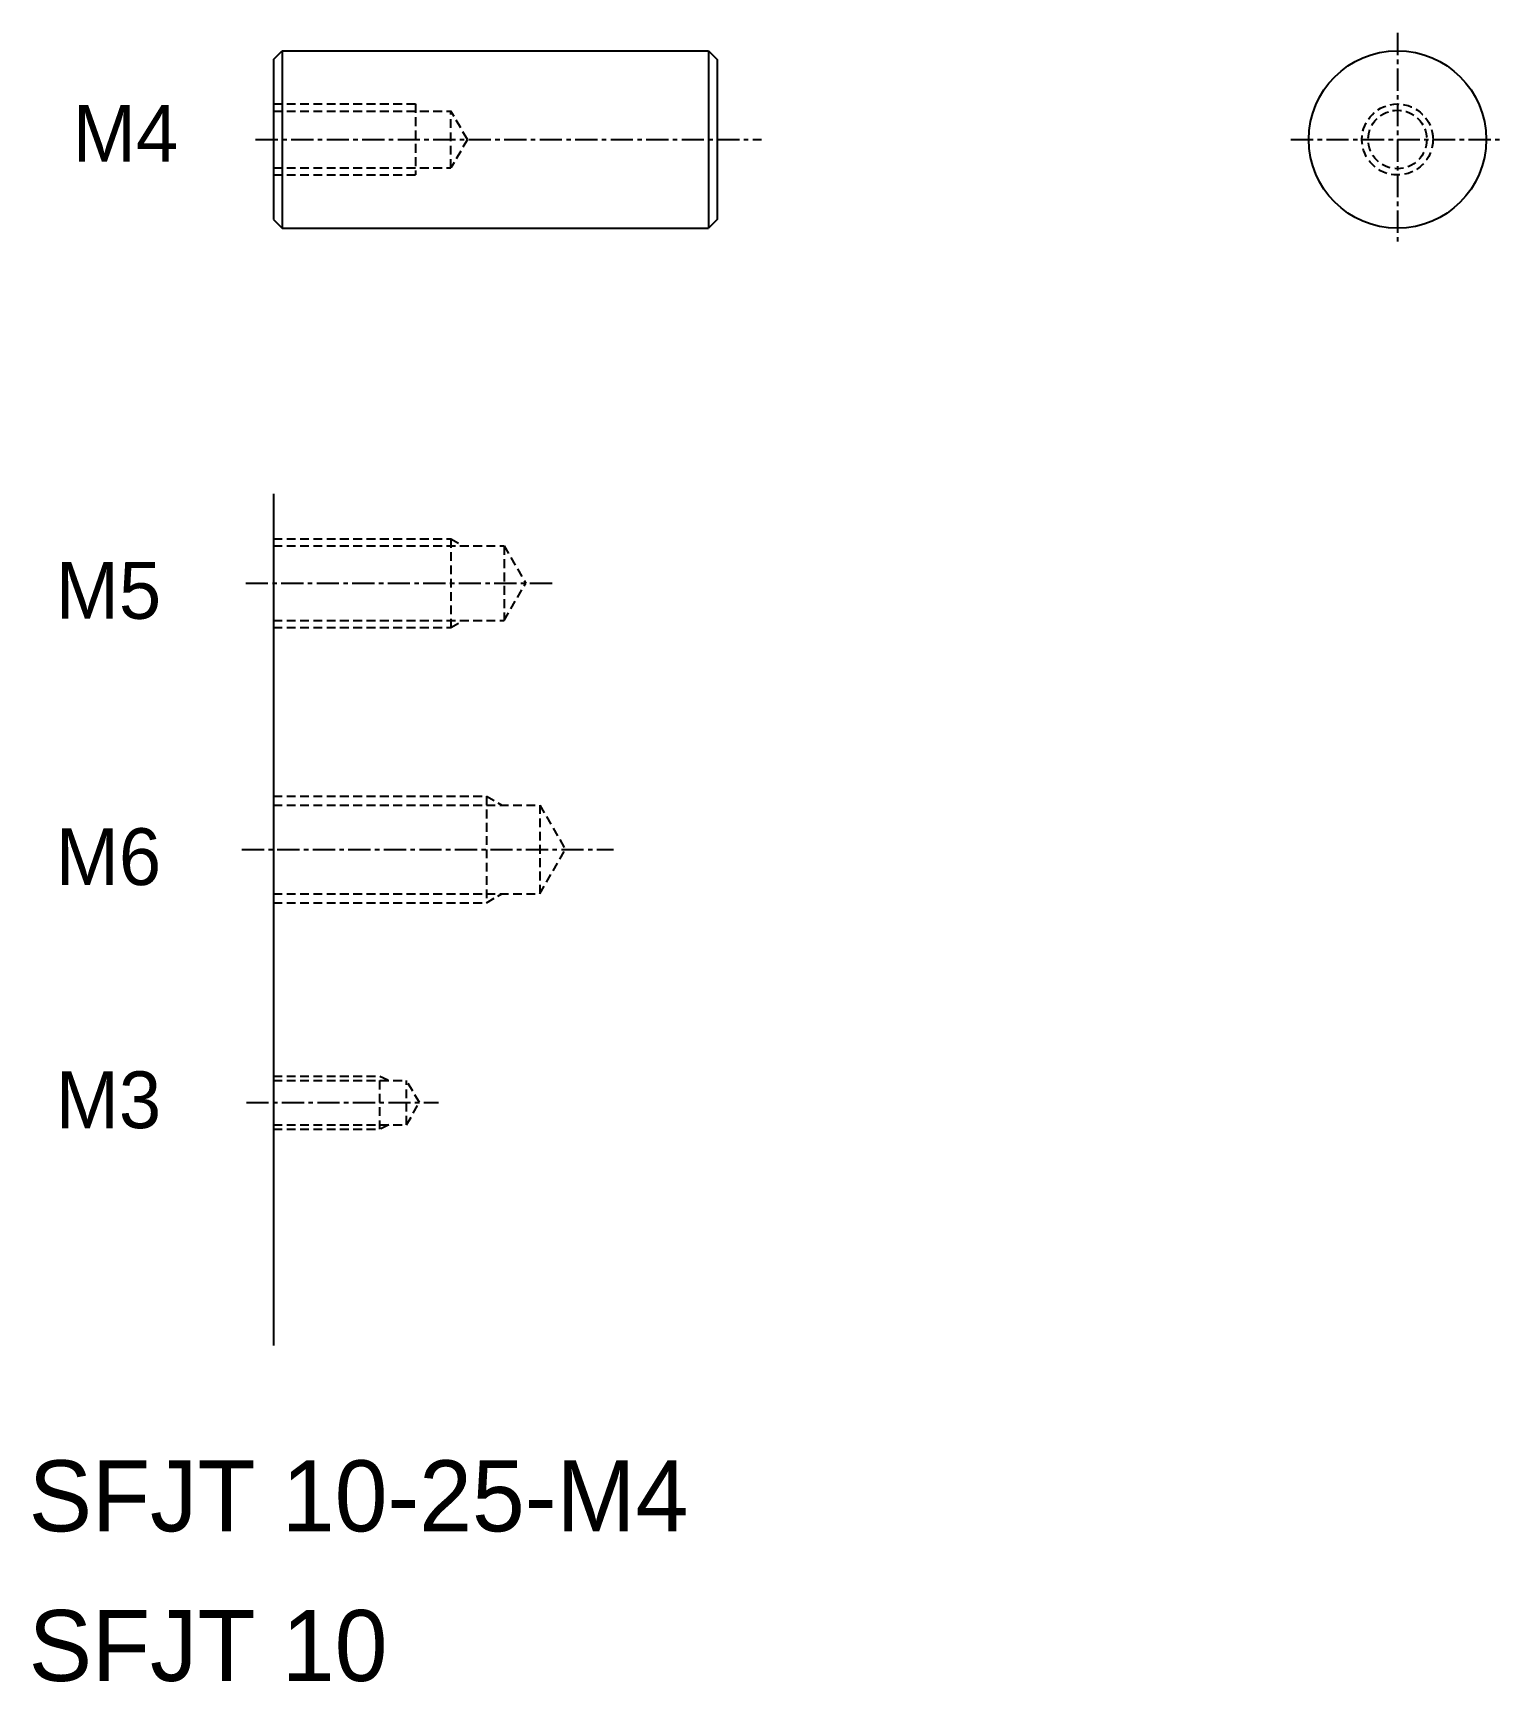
# Model space of a CAD drawing. Extents: x 64.4 to 147.2, y 51.7 to 144.6.
import ezdxf

# ---------------------------------------------------------------- set-up
doc = ezdxf.new("R2010")
doc.units = 0
doc.linetypes.add('CENTER', pattern=[2, 1.25, -0.25, 0.25, -0.25])
doc.linetypes.add('DASHED', pattern=[0.75, 0.5, -0.25])
doc.layers.get('0').update_dxf_attribs({"linetype": 'CONTINUOUS'})
doc.layers.add('CENTER', color=1, linetype='CENTER')

msp = doc.modelspace()

# ---------------------------------------------------------------- linework, layer by layer
at = {"color": 7, "linetype": 'CONTINUOUS'}
for p, q in [((77.922, 143.126), (78.422, 143.626)), ((77.922, 143.126), (77.922, 134.126)), ((78.422, 143.626), (102.422, 143.626)), ((78.422, 143.626), (78.422, 133.626)), ((102.422, 143.626), (102.422, 133.626)), ((102.422, 143.626), (102.922, 143.126)), ((102.922, 143.126), (102.922, 134.126)), ((77.922, 134.126), (78.422, 133.626)), ((102.922, 134.126), (102.422, 133.626)), ((78.422, 133.626), (102.422, 133.626)), ((84.422, 133.626), (84.422, 133.626)), ((90.422, 133.626), (90.422, 133.626)), ((77.922, 118.666), (77.922, 70.693))]:
    msp.add_line(p, q, dxfattribs=at)
at = {"color": 3, "linetype": 'DASHED'}
for p, q in [((77.922, 140.626), (85.922, 140.626)), ((85.922, 140.626), (85.922, 136.626)), ((77.922, 140.226), (87.922, 140.226)), ((87.922, 137.026), (87.922, 140.226)), ((88.846, 138.626), (87.922, 140.226)), ((88.846, 138.626), (87.922, 137.026)), ((77.922, 137.026), (87.922, 137.026)), ((77.922, 136.626), (85.922, 136.626)), ((77.922, 116.131), (87.922, 116.131)), ((87.922, 116.131), (87.922, 111.131)), ((87.922, 116.131), (88.528, 115.781)), ((77.922, 115.731), (90.922, 115.731)), ((90.922, 115.731), (90.922, 111.531)), ((90.922, 115.731), (92.135, 113.631)), ((90.922, 111.531), (92.135, 113.631)), ((77.922, 111.531), (90.922, 111.531)), ((87.922, 111.131), (88.528, 111.481)), ((77.922, 111.131), (87.922, 111.131)), ((77.922, 101.631), (89.922, 101.631)), ((89.922, 101.631), (89.922, 95.631)), ((89.922, 101.631), (90.788, 101.131)), ((77.922, 101.131), (92.922, 101.131)), ((92.922, 101.131), (92.922, 96.131)), ((92.922, 101.131), (94.365, 98.631)), ((92.922, 96.131), (94.365, 98.631)), ((77.922, 96.131), (92.922, 96.131)), ((89.922, 95.631), (90.788, 96.131)), ((77.922, 95.631), (89.922, 95.631)), ((77.922, 85.866), (83.922, 85.866)), ((77.922, 85.616), (85.422, 85.616)), ((83.922, 82.866), (83.922, 85.866)), ((83.922, 85.866), (84.422, 85.616)), ((85.422, 83.116), (85.422, 85.616)), ((86.144, 84.366), (85.422, 85.616)), ((85.422, 83.116), (86.144, 84.366)), ((77.922, 83.116), (85.422, 83.116)), ((77.922, 82.866), (83.922, 82.866)), ((84.422, 83.116), (83.922, 82.866))]:
    msp.add_line(p, q, dxfattribs=at)
at = {"color": 7, "linetype": 'CONTINUOUS'}
msp.add_circle((141.237, 138.626), 5, dxfattribs=at)
at = {"color": 3, "linetype": 'DASHED'}
for radius in [2, 1.65]:
    msp.add_circle((141.237, 138.626), radius, dxfattribs=at)
at = {"layer": 'CENTER', "color": 1, "linetype": 'CENTER'}
for p, q in [((141.237, 144.626), (141.237, 132.626)), ((76.922, 138.626), (105.423, 138.626)), ((135.237, 138.626), (147.237, 138.626)), ((76.364, 113.631), (93.622, 113.631)), ((76.142, 98.631), (97.071, 98.631)), ((76.397, 84.366), (87.228, 84.366))]:
    msp.add_line(p, q, dxfattribs=at)

# ---------------------------------------------------------------- texts
at = {"color": 7, "linetype": 'CONTINUOUS'}
for s, height, p in [('M4', 3.2, (66.612, 137.368)), ('M5', 3.2, (65.655, 111.625)), ('M6', 3.2, (65.655, 96.625)), ('M3', 3.2, (65.655, 82.928)), ('SFJT 10-25-M4', 4, (64.137, 60.216)), ('SFJT 10', 4, (64.137, 51.784))]:
    msp.add_text(s, height=height, dxfattribs=at).set_placement(p)

doc.saveas('drawing.dxf')
